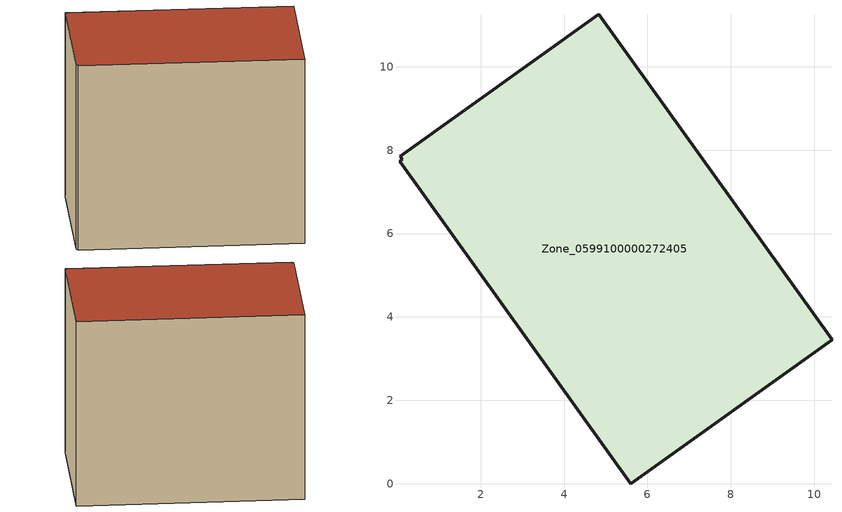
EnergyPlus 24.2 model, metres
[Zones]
Zone_0599100000272405
 floor ground (C_G): 0.12,7.78 0.07,7.86 4.83,11.26 10.43,3.45 5.6,0 0.05,7.74 z0
 wall outside (C_F): 5.6,0 10.43,3.45 4.83,11.26 0.07,7.86 0.12,7.78 0.05,7.74 5.6,0 z0:8.33
 roof outside (C_R): 0.07,7.86 0.12,7.78 0.05,7.74 5.6,0 10.43,3.45 4.83,11.26 z8.33
[BUILDING]
Pand.0599100000272405: North Axis=0; Terrain=City; Loads Convergence Tolerance Value=0.04; Temperature Convergence Tolerance Value=0.4; Solar Distribution=FullExterior; Maximum Number of Warmup Days=25; Minimum Number of Warmup Days=1
[Site:Location]
Rotterdam.The.Hague.AP_ZH_NLD Design_Conditions: Latitude=51.96; Longitude=4.45; Time Zone=1; Elevation=-4.5
[SITE:GROUNDTEMPERATURE:BUILDINGSURFACE]
18, 18, 18, 18, 18, 18, 18, 18, 18, 18, 18, 18
[MATERIAL] Thermal Absorptance=0.9; Solar Absorptance=0.7; Visible Absorptance=0.7
Name | Roughness | Thickness | Conductivity | Density | Specific Heat
G.TC.1975-1991 | MediumSmooth | 0.15 | 0.288461 | 540 | 1210
F.TC.1975-1991 | Rough | 0.3 | 0.230769 | 1920 | 840
R.TC.1975-1991 | MediumRough | 0.2 | 0.153846 | 1500 | 1000
[CONSTRUCTION]
C_G: G.TC.1975-1991
C_F: F.TC.1975-1991
C_R: R.TC.1975-1991
[ZONE]
Zone_0599100000272405: Type=1; Multiplier=1; Ceiling Height=Autocalculate; Volume=Autocalculate; Floor Area=autocalculate; Part of Total Floor Area=Yes
[ZONEINFILTRATION:DESIGNFLOWRATE]
Infil_Zone_0599100000272405: Zone or ZoneList or Space or SpaceList=Zone_0599100000272405; Schedule=AlwaysOn; Design Flow Rate Calculation Method=Flow/Area; Flow Rate per Floor Area=0.003; Constant Term Coefficient=1; Temperature Term Coefficient=0; Velocity Term Coefficient=0; Velocity Squared Term Coefficient=0
[HVACTEMPLATE:ZONE:IDEALLOADSAIRSYSTEM]
Zone_0599100000272405: Maximum Heating Supply Air Temperature=50; Minimum Cooling Supply Air Temperature=13; Maximum Heating Supply Air Humidity Ratio=0.0156; Minimum Cooling Supply Air Humidity Ratio=0.0077; Heating Limit=NoLimit; Cooling Limit=NoLimit; Dehumidification Control Type=ConstantSensibleHeatRatio; Cooling Sensible Heat Ratio=0.7; Dehumidification Setpoint=60; Humidification Control Type=None; Humidification Setpoint=30; Outdoor Air Method=None; Outdoor Air Flow Rate per Person=0.00944; Outdoor Air Flow Rate per Zone Floor Area=0; Outdoor Air Flow Rate per Zone=0; Demand Controlled Ventilation Type=None; Outdoor Air Economizer Type=NoEconomizer; Heat Recovery Type=None; Sensible Heat Recovery Effectiveness=0.7; Latent Heat Recovery Effectiveness=0.65
[ZONECONTROL:THERMOSTAT]
ThermostatControl_Zone_0599100000272405: Zone or ZoneList=Zone_0599100000272405; Control Type Schedule=DualSetpointControlType; Control 1=Thermostat_Zone_0599100000272405; Temperature Difference Between Cutout And Setpoint=0
[THERMOSTATSETPOINT:DUALSETPOINT]
Thermostat_Zone_0599100000272405: Heating Setpoint Temperature Schedule=HeatingSetpoint_Zone_0599100000272405; Cooling Setpoint Temperature Schedule=CoolingSetpoint_Zone_0599100000272405
[SCHEDULE:COMPACT]
HeatingSetpoint_Zone_0599100000272405: Through: 12/31, For: AllDays, Until: 24:00, 21
CoolingSetpoint_Zone_0599100000272405: Through: 12/31, For: AllDays, Until: 24:00, 24
DualSetpointControlType: Through: 12/31, For: AllDays, Until: 24:00, 4
AlwaysOn: Through: 12/31, For: AllDays, Until: 24:00, 1
